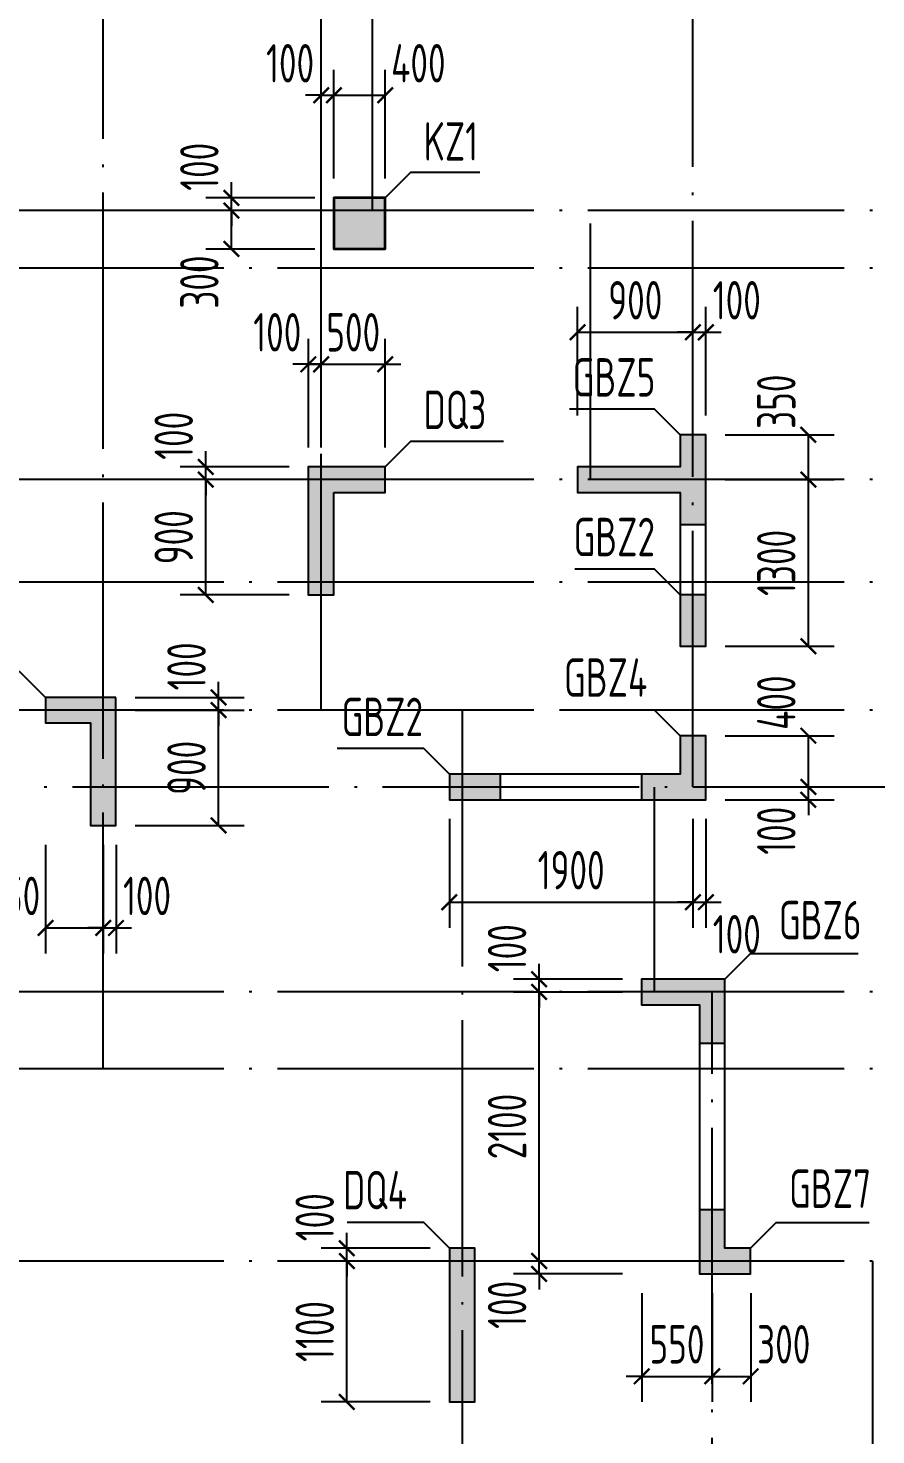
# Model space of a CAD drawing. Extents: x -668857 to 154266, y -275694 to 291306.
# Drawn here: x -333028 to -326417, y 133016 to 143997 of the extents above; entities that cross this region are included whole.
import ezdxf
from ezdxf.enums import TextEntityAlignment as Align

# ---------------------------------------------------------------- set-up
doc = ezdxf.new("R2010")
doc.units = 0
doc.header["$LTSCALE"] = 1000
doc.linetypes.add('DOTE', pattern=[2.42, 2, -0.2, 0.02, -0.2])
doc.layers.get('0').update_dxf_attribs({"linetype": 'CONTINUOUS'})
doc.layers.get('DEFPOINTS').update_dxf_attribs({"linetype": 'CONTINUOUS'})
for name, color, linetype in [('A-DOTE', 10, 'DOTE'), ('COLU_DE_TEXT', 7, 'CONTINUOUS'), ('LABEL', 1, 'CONTINUOUS'), ('S-Q墙实线', 6, 'CONTINUOUS'), ('S-Q墙标注', 3, 'CONTINUOUS'), ('S-X详图填充', 252, 'CONTINUOUS'), ('S-X详图实线', 4, 'CONTINUOUS'), ('S-Z柱实线', 6, 'CONTINUOUS'), ('S-Z柱编号', 6, 'CONTINUOUS')]:
    doc.layers.add(name, color=color, linetype=linetype)
doc.styles.add('TSSD_REIN', font='tssdeng.shx', dxfattribs={"width": 0.7, "height": 300, "bigfont": 'tssdchn.shx'})
doc.styles.add('结构文字', font='zstxt.shx', dxfattribs={"width": 0.7, "bigfont": 'zshz.shx'})
doc.dimstyles.new('STRUCK', dxfattribs={"dimtxt": 400, "dimasz": 121, "dimexe": 200, "dimexo": 150, "dimgap": 115, "dimtad": 1, "dimdec": 0, "dimdsep": 46, "dimtxsty": '结构文字', "dimblk": 'ARCHTICK', "dimcen": 400, "dimclrd": 3, "dimclre": 3, "dimclrt": 7, "dimadec": 0, "dimazin": 0, "dimtfac": 1, "dimtdec": 0, "dimtix": 1, "dimtmove": 2, "dimatfit": 3, "dimldrblk": '_DIMX', "dimfxl": 0, "dimtolj": 1, "dimtzin": 0, "dimarcsym": 0})

# ---------------------------------------------------------------- blocks, each defined once
blk = doc.blocks.new('20210726.16350016')
at = {"layer": 'A-DOTE'}
for p, q in [((11100, 10900), (11100, 21100)), ((12800, 13700), (12800, 21100)), ((13200, 17600), (13200, 21100)), ((15700, 13100.3), (15700, 21100)), ((55600, 17600), (3600, 17600)), ((14900, 15500), (14900, 17600)), ((55600, 17150), (3600, 17150)), ((55600, 15500), (3600, 15500)), ((55600, 14700), (3600, 14700)), ((55600, 13700), (3600, 13700)), ((13900.2, 13700), (13900, 3600)), ((3600, 13100.3), (55600, 13100.3)), ((15400, 11500), (15400, 13100)), ((55600, 11500), (3600, 11500)), ((15850, 3600), (15850, 11500)), ((55600, 10900), (3600, 10900)), ((55600, 9400), (3600, 9400)), ((17100, 9400), (17100, 3600))]:
    blk.add_line(p, q, dxfattribs=at)
blk = doc.blocks.new('_ArchTick')
at = {"color": 0, "linetype": 'ByBlock', "const_width": 0.15}
blk.add_lwpolyline([(-0.5, -0.5), (0.5, 0.5)], dxfattribs=at)
blk = doc.blocks.new('*D1524')
at = {"layer": 'DEFPOINTS', "color": 0}
for p in [(-330543, 134373), (-329743, 134373), (-329743, 133273)]:
    blk.add_point(p, dxfattribs=at)
at = {"layer": 'S-Q墙标注', "color": 3, "lineweight": -2}
for p, q in [((-329893, 134373), (-330743, 134373)), ((-330543, 133273), (-330543, 134373)), ((-329893, 133273), (-330743, 133273))]:
    blk.add_line(p, q, dxfattribs=at)
at = {"layer": 'S-Q墙标注', "color": 3, "lineweight": -2, "xscale": 121, "yscale": 121, "zscale": 121}
for p, rotation in [((-330543, 134373), 90), ((-330543, 133273), 270)]:
    blk.add_blockref('_ArchTick', p, dxfattribs=dict(at, rotation=rotation))
at = {"layer": 'S-Q墙标注', "color": 7, "insert": (-330793, 133823), "char_height": 300, "attachment_point": 5, "rotation": 90, "style": 'TSSD_REIN'}
blk.add_mtext('\\A1;1100', dxfattribs=at)
blk = doc.blocks.new('_DIMX')
blk.add_line((-150, 0), (150, 0))
at = {"const_width": 50}
blk.add_lwpolyline([(-70, -70), (70, 70)], dxfattribs=at)
blk = doc.blocks.new('*D1525')
at = {"layer": 'DEFPOINTS', "color": 0}
for p in [(-330543, 134473), (-329743, 134473), (-329743, 134373)]:
    blk.add_point(p, dxfattribs=at)
at = {"layer": 'S-Q墙标注', "color": 3, "lineweight": -2}
for p, q in [((-330543, 134473), (-330543, 134594)), ((-329893, 134473), (-330743, 134473)), ((-330543, 134373), (-330543, 134473)), ((-329893, 134373), (-330743, 134373)), ((-330543, 134373), (-330543, 134252))]:
    blk.add_line(p, q, dxfattribs=at)
at = {"layer": 'S-Q墙标注', "color": 3, "lineweight": -2, "xscale": 121, "yscale": 121, "zscale": 121}
for p, rotation in [((-330543, 134473), 270), ((-330543, 134373), 90)]:
    blk.add_blockref('_ArchTick', p, dxfattribs=dict(at, rotation=rotation))
at = {"layer": 'S-Q墙标注', "color": 7, "insert": (-330793, 134715), "char_height": 300, "attachment_point": 5, "rotation": 90, "style": 'TSSD_REIN'}
blk.add_mtext('\\A1;100', dxfattribs=at)
blk = doc.blocks.new('*D1534')
at = {"layer": 'DEFPOINTS', "color": 0}
for p in [(-332343, 138673), (-331543, 138673), (-332343, 137773)]:
    blk.add_point(p, dxfattribs=at)
at = {"layer": 'S-Q墙标注', "color": 3, "lineweight": -2}
for p, q in [((-332193, 138673), (-331343, 138673)), ((-331543, 137773), (-331543, 138673)), ((-332193, 137773), (-331343, 137773))]:
    blk.add_line(p, q, dxfattribs=at)
at = {"layer": 'S-Q墙标注', "color": 3, "lineweight": -2, "xscale": 121, "yscale": 121, "zscale": 121}
for p, rotation in [((-331543, 138673), 90), ((-331543, 137773), 270)]:
    blk.add_blockref('_ArchTick', p, dxfattribs=dict(at, rotation=rotation))
at = {"layer": 'S-Q墙标注', "color": 7, "insert": (-331793, 138223), "char_height": 300, "attachment_point": 5, "rotation": 90, "style": 'TSSD_REIN'}
blk.add_mtext('\\A1;900', dxfattribs=at)
blk = doc.blocks.new('*D1535')
at = {"layer": 'DEFPOINTS', "color": 0}
for p in [(-332343, 138773), (-331543, 138773), (-332343, 138673)]:
    blk.add_point(p, dxfattribs=at)
at = {"layer": 'S-Q墙标注', "color": 3, "lineweight": -2}
for p, q in [((-331543, 138773), (-331543, 138894)), ((-332193, 138773), (-331343, 138773)), ((-331543, 138673), (-331543, 138773)), ((-332193, 138673), (-331343, 138673)), ((-331543, 138673), (-331543, 138552))]:
    blk.add_line(p, q, dxfattribs=at)
at = {"layer": 'S-Q墙标注', "color": 3, "lineweight": -2, "xscale": 121, "yscale": 121, "zscale": 121}
for p, rotation in [((-331543, 138773), 270), ((-331543, 138673), 90)]:
    blk.add_blockref('_ArchTick', p, dxfattribs=dict(at, rotation=rotation))
at = {"layer": 'S-Q墙标注', "color": 7, "insert": (-331793, 139015), "char_height": 300, "attachment_point": 5, "rotation": 90, "style": 'TSSD_REIN'}
blk.add_mtext('\\A1;100', dxfattribs=at)
blk = doc.blocks.new('*D1536')
at = {"layer": 'DEFPOINTS', "color": 0}
for p in [(-332893, 137773), (-332443, 137773), (-332443, 136973)]:
    blk.add_point(p, dxfattribs=at)
at = {"layer": 'S-Q墙标注', "color": 3, "lineweight": -2}
for p, q in [((-332893, 137623), (-332893, 136773)), ((-332443, 137623), (-332443, 136773)), ((-332893, 136973), (-332443, 136973))]:
    blk.add_line(p, q, dxfattribs=at)
at = {"layer": 'S-Q墙标注', "color": 3, "lineweight": -2, "xscale": 121, "yscale": 121, "zscale": 121, "rotation": 180}
blk.add_blockref('_ArchTick', (-332893, 136973), dxfattribs=at)
at = {"layer": 'S-Q墙标注', "color": 3, "lineweight": -2, "xscale": 121, "yscale": 121, "zscale": 121}
blk.add_blockref('_ArchTick', (-332443, 136973), dxfattribs=at)
at = {"layer": 'S-Q墙标注', "color": 7, "insert": (-333151, 137223), "char_height": 300, "attachment_point": 5, "style": 'TSSD_REIN'}
blk.add_mtext('\\A1;450', dxfattribs=at)
blk = doc.blocks.new('*D1537')
at = {"layer": 'DEFPOINTS', "color": 0}
for p in [(-332443, 137773), (-332343, 137773), (-332343, 136973)]:
    blk.add_point(p, dxfattribs=at)
at = {"layer": 'S-Q墙标注', "color": 3, "lineweight": -2}
for p, q in [((-332443, 137623), (-332443, 136773)), ((-332343, 137623), (-332343, 136773)), ((-332443, 136973), (-332564, 136973)), ((-332443, 136973), (-332343, 136973)), ((-332343, 136973), (-332222, 136973))]:
    blk.add_line(p, q, dxfattribs=at)
at = {"layer": 'S-Q墙标注', "color": 3, "lineweight": -2, "xscale": 121, "yscale": 121, "zscale": 121}
blk.add_blockref('_ArchTick', (-332443, 136973), dxfattribs=at)
at = {"layer": 'S-Q墙标注', "color": 3, "lineweight": -2, "xscale": 121, "yscale": 121, "zscale": 121, "rotation": 180}
blk.add_blockref('_ArchTick', (-332343, 136973), dxfattribs=at)
at = {"layer": 'S-Q墙标注', "color": 7, "insert": (-332101, 137223), "char_height": 300, "attachment_point": 5, "style": 'TSSD_REIN'}
blk.add_mtext('\\A1;100', dxfattribs=at)
blk = doc.blocks.new('*D1538')
at = {"layer": 'DEFPOINTS', "color": 0}
for p in [(-327743, 138074), (-326943, 138074), (-327743, 137974)]:
    blk.add_point(p, dxfattribs=at)
at = {"layer": 'S-Q墙标注', "color": 3, "lineweight": -2}
for p, q in [((-326943, 138074), (-326943, 138195)), ((-327593, 138074), (-326743, 138074)), ((-326943, 137974), (-326943, 138074)), ((-327593, 137974), (-326743, 137974)), ((-326943, 137974), (-326943, 137853))]:
    blk.add_line(p, q, dxfattribs=at)
at = {"layer": 'S-Q墙标注', "color": 3, "lineweight": -2, "xscale": 121, "yscale": 121, "zscale": 121}
for p, rotation in [((-326943, 138074), 270), ((-326943, 137974), 90)]:
    blk.add_blockref('_ArchTick', p, dxfattribs=dict(at, rotation=rotation))
at = {"layer": 'S-Q墙标注', "color": 7, "insert": (-327193, 137732), "char_height": 300, "attachment_point": 5, "rotation": 90, "style": 'TSSD_REIN'}
blk.add_mtext('\\A1;100', dxfattribs=at)
blk = doc.blocks.new('*D1539')
at = {"layer": 'DEFPOINTS', "color": 0}
for p in [(-327743, 138474), (-326943, 138474), (-327743, 138074)]:
    blk.add_point(p, dxfattribs=at)
at = {"layer": 'S-Q墙标注', "color": 3, "lineweight": -2}
for p, q in [((-327593, 138474), (-326743, 138474)), ((-326943, 138074), (-326943, 138474)), ((-327593, 138074), (-326743, 138074))]:
    blk.add_line(p, q, dxfattribs=at)
at = {"layer": 'S-Q墙标注', "color": 3, "lineweight": -2, "xscale": 121, "yscale": 121, "zscale": 121}
for p, rotation in [((-326943, 138474), 90), ((-326943, 138074), 270)]:
    blk.add_blockref('_ArchTick', p, dxfattribs=dict(at, rotation=rotation))
at = {"layer": 'S-Q墙标注', "color": 7, "insert": (-327193, 138732), "char_height": 300, "attachment_point": 5, "rotation": 90, "style": 'TSSD_REIN'}
blk.add_mtext('\\A1;400', dxfattribs=at)
blk = doc.blocks.new('*D1540')
at = {"layer": 'DEFPOINTS', "color": 0}
for p in [(-329743, 137974), (-327843, 137974), (-327843, 137174)]:
    blk.add_point(p, dxfattribs=at)
at = {"layer": 'S-Q墙标注', "color": 3, "lineweight": -2}
for p, q in [((-329743, 137824), (-329743, 136974)), ((-327843, 137824), (-327843, 136974)), ((-329743, 137174), (-327843, 137174))]:
    blk.add_line(p, q, dxfattribs=at)
at = {"layer": 'S-Q墙标注', "color": 3, "lineweight": -2, "xscale": 121, "yscale": 121, "zscale": 121, "rotation": 180}
blk.add_blockref('_ArchTick', (-329743, 137174), dxfattribs=at)
at = {"layer": 'S-Q墙标注', "color": 3, "lineweight": -2, "xscale": 121, "yscale": 121, "zscale": 121}
blk.add_blockref('_ArchTick', (-327843, 137174), dxfattribs=at)
at = {"layer": 'S-Q墙标注', "color": 7, "insert": (-328793, 137424), "char_height": 300, "attachment_point": 5, "style": 'TSSD_REIN'}
blk.add_mtext('\\A1;1900', dxfattribs=at)
blk = doc.blocks.new('*D1541')
at = {"layer": 'DEFPOINTS', "color": 0}
for p in [(-327843, 137974), (-327743, 137974), (-327743, 137174)]:
    blk.add_point(p, dxfattribs=at)
at = {"layer": 'S-Q墙标注', "color": 3, "lineweight": -2}
for p, q in [((-327843, 137824), (-327843, 136974)), ((-327743, 137824), (-327743, 136974)), ((-327843, 137174), (-327964, 137174)), ((-327843, 137174), (-327743, 137174)), ((-327743, 137174), (-327622, 137174))]:
    blk.add_line(p, q, dxfattribs=at)
at = {"layer": 'S-Q墙标注', "color": 3, "lineweight": -2, "xscale": 121, "yscale": 121, "zscale": 121}
blk.add_blockref('_ArchTick', (-327843, 137174), dxfattribs=at)
at = {"layer": 'S-Q墙标注', "color": 3, "lineweight": -2, "xscale": 121, "yscale": 121, "zscale": 121, "rotation": 180}
blk.add_blockref('_ArchTick', (-327743, 137174), dxfattribs=at)
at = {"layer": 'S-Q墙标注', "color": 7, "insert": (-327501, 136924), "char_height": 300, "attachment_point": 5, "style": 'TSSD_REIN'}
blk.add_mtext('\\A1;100', dxfattribs=at)
blk = doc.blocks.new('*D1542')
at = {"layer": 'DEFPOINTS', "color": 0}
for p in [(-331643, 140473), (-330843, 140473), (-330843, 139573)]:
    blk.add_point(p, dxfattribs=at)
at = {"layer": 'S-Q墙标注', "color": 3, "lineweight": -2}
for p, q in [((-330993, 140473), (-331843, 140473)), ((-331643, 139573), (-331643, 140473)), ((-330993, 139573), (-331843, 139573))]:
    blk.add_line(p, q, dxfattribs=at)
at = {"layer": 'S-Q墙标注', "color": 3, "lineweight": -2, "xscale": 121, "yscale": 121, "zscale": 121}
for p, rotation in [((-331643, 140473), 90), ((-331643, 139573), 270)]:
    blk.add_blockref('_ArchTick', p, dxfattribs=dict(at, rotation=rotation))
at = {"layer": 'S-Q墙标注', "color": 7, "insert": (-331893, 140023), "char_height": 300, "attachment_point": 5, "rotation": 90, "style": 'TSSD_REIN'}
blk.add_mtext('\\A1;900', dxfattribs=at)
blk = doc.blocks.new('*D1543')
at = {"layer": 'DEFPOINTS', "color": 0}
for p in [(-331643, 140573), (-330843, 140573), (-330843, 140473)]:
    blk.add_point(p, dxfattribs=at)
at = {"layer": 'S-Q墙标注', "color": 3, "lineweight": -2}
for p, q in [((-331643, 140573), (-331643, 140694)), ((-330993, 140573), (-331843, 140573)), ((-331643, 140473), (-331643, 140573)), ((-330993, 140473), (-331843, 140473)), ((-331643, 140473), (-331643, 140352))]:
    blk.add_line(p, q, dxfattribs=at)
at = {"layer": 'S-Q墙标注', "color": 3, "lineweight": -2, "xscale": 121, "yscale": 121, "zscale": 121}
for p, rotation in [((-331643, 140573), 270), ((-331643, 140473), 90)]:
    blk.add_blockref('_ArchTick', p, dxfattribs=dict(at, rotation=rotation))
at = {"layer": 'S-Q墙标注', "color": 7, "insert": (-331893, 140815), "char_height": 300, "attachment_point": 5, "rotation": 90, "style": 'TSSD_REIN'}
blk.add_mtext('\\A1;100', dxfattribs=at)
blk = doc.blocks.new('*D1544')
at = {"layer": 'DEFPOINTS', "color": 0}
for p in [(-330743, 141373), (-330843, 140573), (-330743, 140573)]:
    blk.add_point(p, dxfattribs=at)
at = {"layer": 'S-Q墙标注', "color": 3, "lineweight": -2}
for p, q in [((-330843, 140723), (-330843, 141573)), ((-330743, 140723), (-330743, 141573)), ((-330843, 141373), (-330964, 141373)), ((-330843, 141373), (-330743, 141373)), ((-330743, 141373), (-330622, 141373))]:
    blk.add_line(p, q, dxfattribs=at)
at = {"layer": 'S-Q墙标注', "color": 3, "lineweight": -2, "xscale": 121, "yscale": 121, "zscale": 121}
blk.add_blockref('_ArchTick', (-330843, 141373), dxfattribs=at)
at = {"layer": 'S-Q墙标注', "color": 3, "lineweight": -2, "xscale": 121, "yscale": 121, "zscale": 121, "rotation": 180}
blk.add_blockref('_ArchTick', (-330743, 141373), dxfattribs=at)
at = {"layer": 'S-Q墙标注', "color": 7, "insert": (-331085, 141623), "char_height": 300, "attachment_point": 5, "style": 'TSSD_REIN'}
blk.add_mtext('\\A1;100', dxfattribs=at)
blk = doc.blocks.new('*D1545')
at = {"layer": 'DEFPOINTS', "color": 0}
for p in [(-330243, 141373), (-330743, 140573), (-330243, 140573)]:
    blk.add_point(p, dxfattribs=at)
at = {"layer": 'S-Q墙标注', "color": 3, "lineweight": -2}
for p, q in [((-330743, 140723), (-330743, 141573)), ((-330243, 140723), (-330243, 141573)), ((-330743, 141373), (-330864, 141373)), ((-330743, 141373), (-330243, 141373)), ((-330243, 141373), (-330122, 141373))]:
    blk.add_line(p, q, dxfattribs=at)
at = {"layer": 'S-Q墙标注', "color": 3, "lineweight": -2, "xscale": 121, "yscale": 121, "zscale": 121}
blk.add_blockref('_ArchTick', (-330743, 141373), dxfattribs=at)
at = {"layer": 'S-Q墙标注', "color": 3, "lineweight": -2, "xscale": 121, "yscale": 121, "zscale": 121, "rotation": 180}
blk.add_blockref('_ArchTick', (-330243, 141373), dxfattribs=at)
at = {"layer": 'S-Q墙标注', "color": 7, "insert": (-330493, 141623), "char_height": 300, "attachment_point": 5, "style": 'TSSD_REIN'}
blk.add_mtext('\\A1;500', dxfattribs=at)
blk = doc.blocks.new('*D1546')
at = {"layer": 'DEFPOINTS', "color": 0}
for p in [(-329043, 134373), (-328243, 134373), (-328243, 134273)]:
    blk.add_point(p, dxfattribs=at)
at = {"layer": 'S-Q墙标注', "color": 3, "lineweight": -2}
for p, q in [((-329043, 134373), (-329043, 134494)), ((-328393, 134373), (-329243, 134373)), ((-329043, 134273), (-329043, 134373)), ((-328393, 134273), (-329243, 134273)), ((-329043, 134273), (-329043, 134152))]:
    blk.add_line(p, q, dxfattribs=at)
at = {"layer": 'S-Q墙标注', "color": 3, "lineweight": -2, "xscale": 121, "yscale": 121, "zscale": 121}
for p, rotation in [((-329043, 134373), 270), ((-329043, 134273), 90)]:
    blk.add_blockref('_ArchTick', p, dxfattribs=dict(at, rotation=rotation))
at = {"layer": 'S-Q墙标注', "color": 7, "insert": (-329293, 134031), "char_height": 300, "attachment_point": 5, "rotation": 90, "style": 'TSSD_REIN'}
blk.add_mtext('\\A1;100', dxfattribs=at)
blk = doc.blocks.new('*D1547')
at = {"layer": 'DEFPOINTS', "color": 0}
for p in [(-329043, 136473), (-328243, 136473), (-328243, 134373)]:
    blk.add_point(p, dxfattribs=at)
at = {"layer": 'S-Q墙标注', "color": 3, "lineweight": -2}
for p, q in [((-328393, 136473), (-329243, 136473)), ((-329043, 134373), (-329043, 136473)), ((-328393, 134373), (-329243, 134373))]:
    blk.add_line(p, q, dxfattribs=at)
at = {"layer": 'S-Q墙标注', "color": 3, "lineweight": -2, "xscale": 121, "yscale": 121, "zscale": 121}
for p, rotation in [((-329043, 136473), 90), ((-329043, 134373), 270)]:
    blk.add_blockref('_ArchTick', p, dxfattribs=dict(at, rotation=rotation))
at = {"layer": 'S-Q墙标注', "color": 7, "insert": (-329293, 135423), "char_height": 300, "attachment_point": 5, "rotation": 90, "style": 'TSSD_REIN'}
blk.add_mtext('\\A1;2100', dxfattribs=at)
blk = doc.blocks.new('*D1548')
at = {"layer": 'DEFPOINTS', "color": 0}
for p in [(-329043, 136573), (-328243, 136573), (-328243, 136473)]:
    blk.add_point(p, dxfattribs=at)
at = {"layer": 'S-Q墙标注', "color": 3, "lineweight": -2}
for p, q in [((-329043, 136573), (-329043, 136694)), ((-328393, 136573), (-329243, 136573)), ((-329043, 136473), (-329043, 136573)), ((-328393, 136473), (-329243, 136473)), ((-329043, 136473), (-329043, 136352))]:
    blk.add_line(p, q, dxfattribs=at)
at = {"layer": 'S-Q墙标注', "color": 3, "lineweight": -2, "xscale": 121, "yscale": 121, "zscale": 121}
for p, rotation in [((-329043, 136573), 270), ((-329043, 136473), 90)]:
    blk.add_blockref('_ArchTick', p, dxfattribs=dict(at, rotation=rotation))
at = {"layer": 'S-Q墙标注', "color": 7, "insert": (-329293, 136815), "char_height": 300, "attachment_point": 5, "rotation": 90, "style": 'TSSD_REIN'}
blk.add_mtext('\\A1;100', dxfattribs=at)
blk = doc.blocks.new('*D1949')
at = {"layer": 'DEFPOINTS', "color": 0}
for p in [(-328243, 134273), (-327693, 134273), (-327693, 133473)]:
    blk.add_point(p, dxfattribs=at)
at = {"layer": 'S-Q墙标注', "color": 3, "lineweight": -2}
for p, q in [((-328243, 134123), (-328243, 133273)), ((-327693, 134123), (-327693, 133273)), ((-328243, 133473), (-328364, 133473)), ((-328243, 133473), (-327693, 133473)), ((-327693, 133473), (-327572, 133473))]:
    blk.add_line(p, q, dxfattribs=at)
at = {"layer": 'S-Q墙标注', "color": 3, "lineweight": -2, "xscale": 121, "yscale": 121, "zscale": 121}
blk.add_blockref('_ArchTick', (-328243, 133473), dxfattribs=at)
at = {"layer": 'S-Q墙标注', "color": 3, "lineweight": -2, "xscale": 121, "yscale": 121, "zscale": 121, "rotation": 180}
blk.add_blockref('_ArchTick', (-327693, 133473), dxfattribs=at)
at = {"layer": 'S-Q墙标注', "color": 7, "insert": (-327968, 133723), "char_height": 300, "attachment_point": 5, "style": 'TSSD_REIN'}
blk.add_mtext('\\A1;550', dxfattribs=at)
blk = doc.blocks.new('*D1950')
at = {"layer": 'DEFPOINTS', "color": 0}
for p in [(-327693, 134273), (-327393, 134273), (-327393, 133473)]:
    blk.add_point(p, dxfattribs=at)
at = {"layer": 'S-Q墙标注', "color": 3, "lineweight": -2}
for p, q in [((-327693, 134123), (-327693, 133273)), ((-327393, 134123), (-327393, 133273)), ((-327693, 133473), (-327393, 133473))]:
    blk.add_line(p, q, dxfattribs=at)
at = {"layer": 'S-Q墙标注', "color": 3, "lineweight": -2, "xscale": 121, "yscale": 121, "zscale": 121, "rotation": 180}
blk.add_blockref('_ArchTick', (-327693, 133473), dxfattribs=at)
at = {"layer": 'S-Q墙标注', "color": 3, "lineweight": -2, "xscale": 121, "yscale": 121, "zscale": 121}
blk.add_blockref('_ArchTick', (-327393, 133473), dxfattribs=at)
at = {"layer": 'S-Q墙标注', "color": 7, "insert": (-327135, 133723), "char_height": 300, "attachment_point": 5, "style": 'TSSD_REIN'}
blk.add_mtext('\\A1;300', dxfattribs=at)
blk = doc.blocks.new('*D1973')
at = {"layer": 'DEFPOINTS', "color": 0}
for p in [(-331443, 142673), (-330643, 142673), (-330643, 142573)]:
    blk.add_point(p, dxfattribs=at)
at = {"layer": 'S-Q墙标注', "color": 3, "lineweight": -2}
for p, q in [((-331443, 142673), (-331443, 142794)), ((-330793, 142673), (-331643, 142673)), ((-331443, 142573), (-331443, 142673)), ((-330793, 142573), (-331643, 142573)), ((-331443, 142573), (-331443, 142452))]:
    blk.add_line(p, q, dxfattribs=at)
at = {"layer": 'S-Q墙标注', "color": 3, "lineweight": -2, "xscale": 121, "yscale": 121, "zscale": 121}
for p, rotation in [((-331443, 142673), 270), ((-331443, 142573), 90)]:
    blk.add_blockref('_ArchTick', p, dxfattribs=dict(at, rotation=rotation))
at = {"layer": 'S-Q墙标注', "color": 7, "insert": (-331693, 142915), "char_height": 300, "attachment_point": 5, "rotation": 90, "style": 'TSSD_REIN'}
blk.add_mtext('\\A1;100', dxfattribs=at)
blk = doc.blocks.new('*D1976')
at = {"layer": 'DEFPOINTS', "color": 0}
for p in [(-331443, 142573), (-330643, 142573), (-330643, 142273)]:
    blk.add_point(p, dxfattribs=at)
at = {"layer": 'S-Q墙标注', "color": 3, "lineweight": -2}
for p, q in [((-330793, 142573), (-331643, 142573)), ((-331443, 142273), (-331443, 142573)), ((-330793, 142273), (-331643, 142273))]:
    blk.add_line(p, q, dxfattribs=at)
at = {"layer": 'S-Q墙标注', "color": 3, "lineweight": -2, "xscale": 121, "yscale": 121, "zscale": 121}
for p, rotation in [((-331443, 142573), 90), ((-331443, 142273), 270)]:
    blk.add_blockref('_ArchTick', p, dxfattribs=dict(at, rotation=rotation))
at = {"layer": 'S-Q墙标注', "color": 7, "insert": (-331693, 142015), "char_height": 300, "attachment_point": 5, "rotation": 90, "style": 'TSSD_REIN'}
blk.add_mtext('\\A1;300', dxfattribs=at)
blk = doc.blocks.new('*D1977')
at = {"layer": 'DEFPOINTS', "color": 0}
for p in [(-330243, 143473), (-330643, 142673), (-330243, 142673)]:
    blk.add_point(p, dxfattribs=at)
at = {"layer": 'S-Q墙标注', "color": 3, "lineweight": -2}
for p, q in [((-330643, 142823), (-330643, 143673)), ((-330243, 142823), (-330243, 143673)), ((-330643, 143473), (-330243, 143473))]:
    blk.add_line(p, q, dxfattribs=at)
at = {"layer": 'S-Q墙标注', "color": 3, "lineweight": -2, "xscale": 121, "yscale": 121, "zscale": 121, "rotation": 180}
blk.add_blockref('_ArchTick', (-330643, 143473), dxfattribs=at)
at = {"layer": 'S-Q墙标注', "color": 3, "lineweight": -2, "xscale": 121, "yscale": 121, "zscale": 121}
blk.add_blockref('_ArchTick', (-330243, 143473), dxfattribs=at)
at = {"layer": 'S-Q墙标注', "color": 7, "insert": (-329985, 143723), "char_height": 300, "attachment_point": 5, "style": 'TSSD_REIN'}
blk.add_mtext('\\A1;400', dxfattribs=at)
blk = doc.blocks.new('*D1978')
at = {"layer": 'DEFPOINTS', "color": 0}
for p in [(-330643, 143473), (-330743, 142673), (-330643, 142673)]:
    blk.add_point(p, dxfattribs=at)
at = {"layer": 'S-Q墙标注', "color": 3, "lineweight": -2}
for p, q in [((-330743, 142823), (-330743, 143673)), ((-330643, 142823), (-330643, 143673)), ((-330743, 143473), (-330864, 143473)), ((-330743, 143473), (-330643, 143473)), ((-330643, 143473), (-330522, 143473))]:
    blk.add_line(p, q, dxfattribs=at)
at = {"layer": 'S-Q墙标注', "color": 3, "lineweight": -2, "xscale": 121, "yscale": 121, "zscale": 121}
blk.add_blockref('_ArchTick', (-330743, 143473), dxfattribs=at)
at = {"layer": 'S-Q墙标注', "color": 3, "lineweight": -2, "xscale": 121, "yscale": 121, "zscale": 121, "rotation": 180}
blk.add_blockref('_ArchTick', (-330643, 143473), dxfattribs=at)
at = {"layer": 'S-Q墙标注', "color": 7, "insert": (-330985, 143723), "char_height": 300, "attachment_point": 5, "style": 'TSSD_REIN'}
blk.add_mtext('\\A1;100', dxfattribs=at)
blk = doc.blocks.new('*D2019')
at = {"layer": 'DEFPOINTS', "color": 0}
for p in [(-327743, 140473), (-326943, 140473), (-327743, 139173)]:
    blk.add_point(p, dxfattribs=at)
at = {"layer": 'S-Q墙标注', "color": 3, "lineweight": -2}
for p, q in [((-327593, 140473), (-326743, 140473)), ((-326943, 139173), (-326943, 140473)), ((-327593, 139173), (-326743, 139173))]:
    blk.add_line(p, q, dxfattribs=at)
at = {"layer": 'S-Q墙标注', "color": 3, "lineweight": -2, "xscale": 121, "yscale": 121, "zscale": 121}
for p, rotation in [((-326943, 140473), 90), ((-326943, 139173), 270)]:
    blk.add_blockref('_ArchTick', p, dxfattribs=dict(at, rotation=rotation))
at = {"layer": 'S-Q墙标注', "color": 7, "insert": (-327193, 139823), "char_height": 300, "attachment_point": 5, "rotation": 90, "style": 'TSSD_REIN'}
blk.add_mtext('\\A1;1300', dxfattribs=at)
blk = doc.blocks.new('*D2020')
at = {"layer": 'DEFPOINTS', "color": 0}
for p in [(-327743, 140823), (-326943, 140823), (-327743, 140473)]:
    blk.add_point(p, dxfattribs=at)
at = {"layer": 'S-Q墙标注', "color": 3, "lineweight": -2}
for p, q in [((-327593, 140823), (-326743, 140823)), ((-326943, 140473), (-326943, 140823)), ((-327593, 140473), (-326743, 140473))]:
    blk.add_line(p, q, dxfattribs=at)
at = {"layer": 'S-Q墙标注', "color": 3, "lineweight": -2, "xscale": 121, "yscale": 121, "zscale": 121}
for p, rotation in [((-326943, 140823), 90), ((-326943, 140473), 270)]:
    blk.add_blockref('_ArchTick', p, dxfattribs=dict(at, rotation=rotation))
at = {"layer": 'S-Q墙标注', "color": 7, "insert": (-327193, 141081), "char_height": 300, "attachment_point": 5, "rotation": 90, "style": 'TSSD_REIN'}
blk.add_mtext('\\A1;350', dxfattribs=at)
blk = doc.blocks.new('*D2021')
at = {"layer": 'DEFPOINTS', "color": 0}
for p in [(-327843, 141623), (-328743, 140823), (-327843, 140823)]:
    blk.add_point(p, dxfattribs=at)
at = {"layer": 'S-Q墙标注', "color": 3, "lineweight": -2}
for p, q in [((-328743, 140973), (-328743, 141823)), ((-327843, 140973), (-327843, 141823)), ((-328743, 141623), (-327843, 141623))]:
    blk.add_line(p, q, dxfattribs=at)
at = {"layer": 'S-Q墙标注', "color": 3, "lineweight": -2, "xscale": 121, "yscale": 121, "zscale": 121, "rotation": 180}
blk.add_blockref('_ArchTick', (-328743, 141623), dxfattribs=at)
at = {"layer": 'S-Q墙标注', "color": 3, "lineweight": -2, "xscale": 121, "yscale": 121, "zscale": 121}
blk.add_blockref('_ArchTick', (-327843, 141623), dxfattribs=at)
at = {"layer": 'S-Q墙标注', "color": 7, "insert": (-328293, 141873), "char_height": 300, "attachment_point": 5, "style": 'TSSD_REIN'}
blk.add_mtext('\\A1;900', dxfattribs=at)
blk = doc.blocks.new('*D2022')
at = {"layer": 'DEFPOINTS', "color": 0}
for p in [(-327743, 141623), (-327843, 140823), (-327743, 140823)]:
    blk.add_point(p, dxfattribs=at)
at = {"layer": 'S-Q墙标注', "color": 3, "lineweight": -2}
for p, q in [((-327843, 140973), (-327843, 141823)), ((-327743, 140973), (-327743, 141823)), ((-327843, 141623), (-327964, 141623)), ((-327843, 141623), (-327743, 141623)), ((-327743, 141623), (-327622, 141623))]:
    blk.add_line(p, q, dxfattribs=at)
at = {"layer": 'S-Q墙标注', "color": 3, "lineweight": -2, "xscale": 121, "yscale": 121, "zscale": 121}
blk.add_blockref('_ArchTick', (-327843, 141623), dxfattribs=at)
at = {"layer": 'S-Q墙标注', "color": 3, "lineweight": -2, "xscale": 121, "yscale": 121, "zscale": 121, "rotation": 180}
blk.add_blockref('_ArchTick', (-327743, 141623), dxfattribs=at)
at = {"layer": 'S-Q墙标注', "color": 7, "insert": (-327501, 141873), "char_height": 300, "attachment_point": 5, "style": 'TSSD_REIN'}
blk.add_mtext('\\A1;100', dxfattribs=at)

msp = doc.modelspace()

# ---------------------------------------------------------------- hatches: boundary and pattern name
at = {"layer": 'S-X详图填充'}
h = msp.add_hatch(color=256, dxfattribs=at)
h.dxf.hatch_style = 1
h.paths.add_polyline_path([(-330243.27, 142673.27), (-330643.27, 142673.27), (-330643.27, 142273.27), (-330243.27, 142273.27)])
h = msp.add_hatch(color=256, dxfattribs=at)
h.dxf.hatch_style = 1
h.paths.add_polyline_path([(-327943.27, 140122.81), (-327743.27, 140122.81), (-327743.27, 140823.27), (-327943.27, 140823.27), (-327943.27, 140573.27), (-328743.39, 140573.28), (-328743.39, 140373.28), (-327943.27, 140373.27)])
h = msp.add_hatch(color=256, dxfattribs=at)
h.dxf.hatch_style = 1
h.paths.add_polyline_path([(-330643.27, 140373.27), (-330243.35, 140373.27), (-330243.35, 140573.27), (-330843.27, 140573.27), (-330843.27, 139573.27), (-330643.27, 139573.27)])
h = msp.add_hatch(color=256, dxfattribs=at)
h.dxf.hatch_style = 1
h.paths.add_polyline_path([(-327743.27, 139573.27), (-327943.27, 139573.27), (-327943.27, 139173.27), (-327743.27, 139173.27)])
h = msp.add_hatch(color=256, dxfattribs=at)
h.dxf.hatch_style = 1
h.paths.add_polyline_path([(-332343.26, 138773.27), (-332893.18, 138773.27), (-332893.18, 138573.27), (-332543.26, 138573.27), (-332543.26, 137773.27), (-332343.26, 137773.27)])
h = msp.add_hatch(color=256, dxfattribs=at)
h.dxf.hatch_style = 1
h.paths.add_polyline_path([(-328243.27, 138173.54), (-328243.27, 137973.54), (-327743.27, 137973.54), (-327743.27, 138473.54), (-327943.27, 138473.54), (-327943.27, 138173.54)])
h = msp.add_hatch(color=256, dxfattribs=at)
h.dxf.hatch_style = 1
h.paths.add_polyline_path([(-329343.27, 137973.54), (-329343.27, 138173.54), (-329743.27, 138173.54), (-329743.27, 137973.54)])
h = msp.add_hatch(color=256, dxfattribs=at)
h.dxf.hatch_style = 1
h.paths.add_polyline_path([(-327793.27, 136073.27), (-327593.27, 136073.27), (-327593.27, 136573.27), (-328243.34, 136573.27), (-328243.34, 136373.27), (-327793.27, 136373.27)])
h = msp.add_hatch(color=256, dxfattribs=at)
h.dxf.hatch_style = 1
h.paths.add_polyline_path([(-327593.27, 134773.27), (-327793.27, 134773.27), (-327793.27, 134273.27), (-327393.27, 134273.27), (-327393.27, 134473.27), (-327593.27, 134473.27)])
h = msp.add_hatch(color=256, dxfattribs=at)
h.dxf.hatch_style = 1
h.paths.add_polyline_path([(-329743.17, 133273.27), (-329543.17, 133273.27), (-329543.26, 134473.27), (-329743.26, 134473.27)])

# ---------------------------------------------------------------- linework, layer by layer
at = {"layer": 'LABEL'}
msp.add_lwpolyline([(-330243.27, 142673.27), (-330043.27, 142873.27), (-329504.32, 142873.27)], dxfattribs=at)
at = {"layer": 'S-Q墙实线'}
msp.add_lwpolyline([(-327743.27, 140473.27), (-327743.27, 140823.27), (-327943.27, 140823.27), (-327943.27, 140573.27), (-328743.39, 140573.27), (-328743.39, 140373.27), (-327943.27, 140373.27), (-327943.27, 139173.27), (-327743.27, 139173.27), (-327743.27, 140473.27)], dxfattribs=at)
for points in [[(-330643.27, 140373.27), (-330243.35, 140373.27), (-330243.35, 140573.27), (-330843.27, 140573.27), (-330843.27, 139573.27), (-330643.27, 139573.27)], [(-332343.26, 138773.27), (-332893.18, 138773.27), (-332893.18, 138573.27), (-332543.26, 138573.27), (-332543.26, 137773.27), (-332343.26, 137773.27)], [(-327743.27, 137973.54), (-327743.27, 138473.54), (-327943.27, 138473.54), (-327943.27, 138173.54), (-328143.34, 138173.54), (-329743.27, 138173.54), (-329743.27, 137973.54), (-328143.34, 137973.54)], [(-327593.27, 136573.27), (-328243.34, 136573.27), (-328243.34, 136373.27), (-327793.27, 136373.27), (-327793.27, 135873.28), (-327793.27, 134273.27), (-327393.27, 134273.27), (-327393.27, 134473.27), (-327593.27, 134473.27), (-327593.27, 135873.28)], [(-329543.26, 133273.27), (-329543.26, 134473.27), (-329743.26, 134473.27), (-329743.26, 133273.27)]]:
    msp.add_lwpolyline(points, close=True, dxfattribs=at)
at = {"layer": 'S-X详图实线'}
for points in [[(-330243.27, 142673.27), (-330643.27, 142673.27), (-330643.27, 142273.27), (-330243.27, 142273.27), (-330243.27, 142673.27)], [(-327943.27, 140122.81), (-327743.27, 140122.81), (-327743.27, 140823.27), (-327943.27, 140823.27), (-327943.27, 140573.27), (-328743.39, 140573.27), (-328743.39, 140373.27), (-327943.27, 140373.27), (-327943.27, 140373.27)], [(-330643.27, 140373.27), (-330243.35, 140373.27), (-330243.35, 140573.27), (-330843.27, 140573.27), (-330843.27, 139573.27), (-330643.27, 139573.27), (-330643.27, 140373.27)], [(-327743.27, 139573.27), (-327943.27, 139573.27), (-327943.27, 139173.27), (-327743.27, 139173.27), (-327743.27, 139573.27)], [(-332343.26, 138773.27), (-332893.18, 138773.27), (-332893.18, 138573.27), (-332543.26, 138573.27), (-332543.26, 137773.27), (-332343.26, 137773.27), (-332343.26, 138773.27)], [(-328243.27, 138173.54), (-328243.27, 137973.54), (-327743.27, 137973.54), (-327743.27, 138473.54), (-327943.27, 138473.54), (-327943.27, 138173.54), (-328243.27, 138173.54)], [(-329343.27, 137973.54), (-329343.27, 138173.54), (-329743.27, 138173.54), (-329743.27, 137973.54), (-329343.27, 137973.54)], [(-327793.27, 136073.27), (-327593.27, 136073.27), (-327593.27, 136573.27), (-328243.34, 136573.27), (-328243.34, 136373.27), (-327793.27, 136373.27), (-327793.27, 136073.27)], [(-327593.27, 134773.27), (-327793.27, 134773.27), (-327793.27, 134273.27), (-327393.27, 134273.27), (-327393.27, 134473.27), (-327593.27, 134473.27), (-327593.27, 134773.27)], [(-329743.17, 133273.27), (-329543.17, 133273.27), (-329543.26, 134473.27), (-329743.26, 134473.27), (-329743.26, 134073.27)]]:
    msp.add_lwpolyline(points, close=True, dxfattribs=at)
at = {"layer": 'S-Z柱实线', "lineweight": 35}
msp.add_lwpolyline([(-330243.27, 142673.27), (-330643.27, 142673.27), (-330643.27, 142273.27), (-330243.27, 142273.27)], close=True, dxfattribs=at)
at = {"layer": 'S-Z柱编号', "color": 7}
for points in [[(-327943.27, 140823.27), (-328143.27, 141023.27), (-328804.88, 141023.27)], [(-330243.35, 140573.27), (-330043.35, 140773.27), (-329321.82, 140773.27)], [(-327943.27, 139573.27), (-328143.27, 139773.27), (-328763.36, 139773.27)], [(-332893.18, 138773.27), (-333093.18, 138973.27), (-333721.6, 138973.27)], [(-327943.27, 138473.54), (-328143.27, 138673.54), (-328867.88, 138673.54)], [(-329743.27, 138173.54), (-329943.27, 138373.54), (-330617.66, 138373.54)], [(-327593.27, 136573.27), (-327393.27, 136773.27), (-326553.27, 136773.27)], [(-329743.03, 134473.27), (-329943.03, 134673.27), (-330540.54, 134673.27)], [(-327393.27, 134473.27), (-327193.27, 134673.27), (-326468.61, 134673.27)]]:
    msp.add_lwpolyline(points, dxfattribs=at)

# ---------------------------------------------------------------- block references
at = {"layer": 'A-DOTE'}
msp.add_blockref('20210726.16350016', (-343543.27, 124973.23), dxfattribs=at)

# ---------------------------------------------------------------- texts
at = {"layer": 'COLU_DE_TEXT', "style": 'TSSD_REIN', "width": 0.7}
msp.add_text('KZ1', height=300, dxfattribs=at).set_placement((-329943.27, 142873.27), align=Align.BOTTOM_LEFT)
at = {"layer": 'S-Z柱编号', "color": 7, "style": 'TSSD_REIN', "width": 0.7}
for s, p in [('GBZ5', (-328781.61, 141031.03)), ('DQ3', (-329943.35, 140777.71)), ('GBZ2', (-328774.95, 139784.99)), ('GBZ4', (-328849.04, 138687.76)), ('GBZ2', (-330584.41, 138380.68)), ('GBZ6', (-327172.98, 136794.49)), ('DQ4', (-330571.65, 134686.97)), ('GBZ7', (-327093.27, 134698.25))]:
    msp.add_text(s, height=300, dxfattribs=at).set_placement(p, align=Align.BOTTOM_LEFT)

# ---------------------------------------------------------------- dimensions: what is measured, and where the dimension line sits
at = {"layer": 'S-Q墙标注'}
for base, p1, p2, picture, middle in [((-330643.27, 143473.27), (-330743.27, 142673.27), (-330643.27, 142673.27), '*D1978', (-330985.19, 143723.27)), ((-330243.27, 143473.27), (-330643.27, 142673.27), (-330243.27, 142673.27), '*D1977', (-329985.19, 143723.27)), ((-327743.27, 141623.27), (-327843.28, 140823.27), (-327743.27, 140823.27), '*D2022', (-327501.35, 141873.27)), ((-330743.27, 141373.27), (-330843.27, 140573.27), (-330743.27, 140573.27), '*D1544', (-331085.19, 141623.27)), ((-327743.27, 137173.54), (-327843.27, 137973.54), (-327743.27, 137973.54), '*D1541', (-327501.35, 136923.54)), ((-332443.27, 136973.27), (-332893.18, 137773.27), (-332443.27, 137773.27), '*D1536', (-333151.25, 137223.27)), ((-332343.26, 136973.27), (-332443.27, 137773.27), (-332343.26, 137773.27), '*D1537', (-332101.34, 137223.27)), ((-327393.26, 133473.25), (-327693.26, 134273.25), (-327393.26, 134273.25), '*D1950', (-327135.18, 133723.25))]:
    dim = msp.add_linear_dim(base=base, p1=p1, p2=p2, dimstyle='STRUCK', override={"dimtxt": 300, "dimgap": 100, "dimtxsty": 'TSSD_REIN'}, dxfattribs=at)
    dim.commit()
    dim.dimension.update_dxf_attribs({"geometry": picture, "text_midpoint": middle, "dimtype": 160})
for base, p1, p2, picture, middle in [((-331443.27, 142673.27), (-330643.27, 142573.27), (-330643.27, 142673.27), '*D1973', (-331693.27, 142915.2)), ((-331443.27, 142573.27), (-330643.27, 142273.27), (-330643.27, 142573.27), '*D1976', (-331693.27, 142015.2)), ((-326943.27, 140823.27), (-327743.27, 140473.27), (-327743.27, 140823.27), '*D2020', (-327193.27, 141081.35)), ((-331643.27, 140573.27), (-330843.27, 140473.27), (-330843.27, 140573.27), '*D1543', (-331893.27, 140815.2)), ((-331543.26, 138773.27), (-332343.26, 138673.27), (-332343.26, 138773.27), '*D1535', (-331793.26, 139015.2)), ((-326943.27, 138473.54), (-327743.27, 138073.54), (-327743.27, 138473.54), '*D1539', (-327193.27, 138731.62)), ((-326943.27, 138073.54), (-327743.27, 137973.54), (-327743.27, 138073.54), '*D1538', (-327193.27, 137731.62)), ((-329043.34, 136573.27), (-328243.34, 136473.27), (-328243.34, 136573.27), '*D1548', (-329293.34, 136815.2)), ((-330543.26, 134473.27), (-329743.26, 134373.27), (-329743.26, 134473.27), '*D1525', (-330793.26, 134715.2)), ((-329043.34, 134373.27), (-328243.34, 134273.27), (-328243.34, 134373.27), '*D1546', (-329293.34, 134031.35))]:
    dim = msp.add_linear_dim(base=base, p1=p1, p2=p2, angle=90, dimstyle='STRUCK', override={"dimtxt": 300, "dimgap": 100, "dimtxsty": 'TSSD_REIN'}, dxfattribs=at)
    dim.commit()
    dim.dimension.update_dxf_attribs({"geometry": picture, "text_midpoint": middle, "dimtype": 160})
for base, p1, p2, picture, middle in [((-327843.28, 141623.27), (-328743.39, 140823.27), (-327843.28, 140823.27), '*D2021', (-328293.34, 141873.27)), ((-330243.35, 141373.27), (-330743.27, 140573.27), (-330243.35, 140573.27), '*D1545', (-330493.31, 141623.27)), ((-327843.27, 137173.54), (-329743.27, 137973.54), (-327843.27, 137973.54), '*D1540', (-328793.27, 137423.54)), ((-327693.26, 133473.25), (-328243.27, 134273.39), (-327693.26, 134273.25), '*D1949', (-327968.26, 133723.25))]:
    dim = msp.add_linear_dim(base=base, p1=p1, p2=p2, dimstyle='STRUCK', override={"dimtxt": 300, "dimgap": 100, "dimtxsty": 'TSSD_REIN'}, dxfattribs=at)
    dim.commit()
    dim.dimension.update_dxf_attribs({"geometry": picture, "text_midpoint": middle})
for base, p1, p2, picture, middle in [((-331643.27, 140473.27), (-330843.27, 139573.27), (-330843.27, 140473.27), '*D1542', (-331893.27, 140023.27)), ((-326943.27, 140473.27), (-327743.27, 139173.27), (-327743.27, 140473.27), '*D2019', (-327193.27, 139823.27)), ((-331543.26, 138673.27), (-332343.26, 137773.27), (-332343.26, 138673.27), '*D1534', (-331793.26, 138223.27)), ((-329043.34, 136473.27), (-328243.34, 134373.27), (-328243.34, 136473.27), '*D1547', (-329293.34, 135423.27)), ((-330543.26, 134373.27), (-329743.26, 133273.27), (-329743.26, 134373.27), '*D1524', (-330793.26, 133823.27))]:
    dim = msp.add_linear_dim(base=base, p1=p1, p2=p2, angle=90, dimstyle='STRUCK', override={"dimtxt": 300, "dimgap": 100, "dimtxsty": 'TSSD_REIN'}, dxfattribs=at)
    dim.commit()
    dim.dimension.update_dxf_attribs({"geometry": picture, "text_midpoint": middle})

doc.saveas('drawing.dxf')
